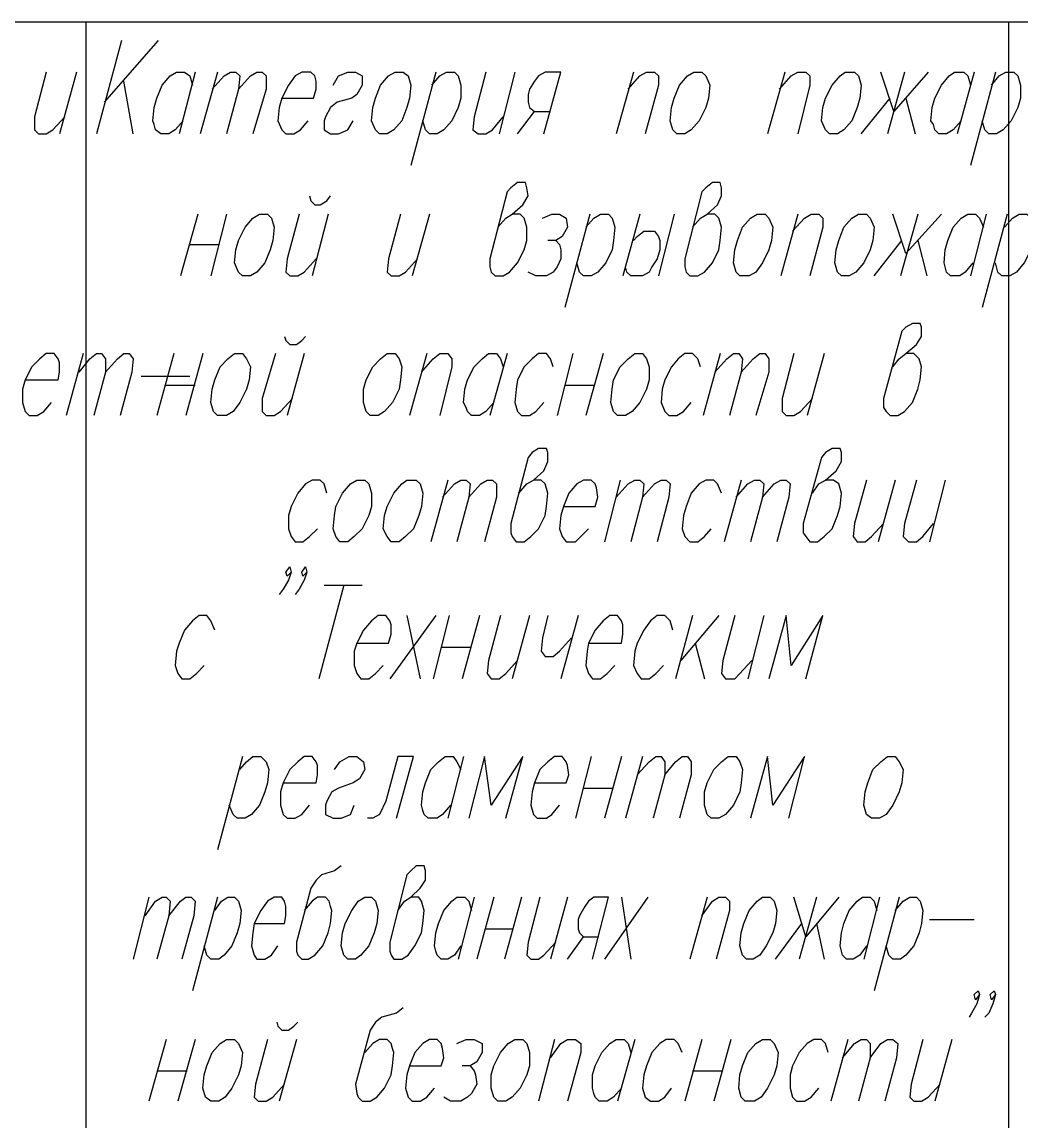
# Model space of a CAD drawing. Header units: millimetres. Extents: x 2185 to 4647, y 1259 to 2456.
# Drawn here: x 4286.17 to 4325.21, y 1398.03 to 1440.98 of the extents above; entities that cross this region are included whole.
import ezdxf

# ---------------------------------------------------------------- set-up
doc = ezdxf.new("R2010")
doc.units = ezdxf.units.MM
doc.layers.add('PDF _НОВЫЙ', color=7, linetype='Continuous')
doc.layers.add('PDF _Спецификации', color=7, linetype='Continuous')

msp = doc.modelspace()

# ---------------------------------------------------------------- linework, layer by layer
at = {"layer": 'PDF _НОВЫЙ', "lineweight": 25}
for points in [[(4290.052, 1440.259), (4289.075, 1436.607)], [(4291.492, 1440.259), (4289.383, 1437.841)], [(4287.12, 1439.024), (4286.657, 1437.275), (4286.657, 1436.761), (4286.811, 1436.607), (4287.12, 1436.607), (4287.377, 1436.761), (4287.84, 1437.275)], [(4288.303, 1439.024), (4287.634, 1436.607)], [(4292.47, 1437.121), (4292.161, 1436.761), (4291.904, 1436.607), (4291.595, 1436.607), (4291.389, 1436.761), (4291.338, 1436.967), (4291.286, 1437.121), (4291.338, 1437.635), (4291.441, 1437.996), (4291.647, 1438.51), (4291.955, 1438.87), (4292.212, 1439.024), (4292.521, 1439.024), (4292.727, 1438.87), (4292.83, 1438.51)], [(4292.932, 1439.024), (4292.315, 1436.607)], [(4293.807, 1439.024), (4293.138, 1436.607)], [(4293.601, 1438.356), (4294.064, 1438.87), (4294.321, 1439.024), (4294.527, 1439.024), (4294.681, 1438.87), (4294.63, 1438.356), (4294.167, 1436.607)], [(4294.63, 1438.356), (4295.093, 1438.87), (4295.35, 1439.024), (4295.556, 1439.024), (4295.71, 1438.87), (4295.71, 1438.356), (4295.196, 1436.607)], [(4296.327, 1437.996), (4297.562, 1437.996), (4297.665, 1438.356), (4297.665, 1438.664), (4297.613, 1438.87), (4297.459, 1439.024), (4297.099, 1439.024), (4296.842, 1438.87), (4296.584, 1438.51), (4296.327, 1437.996), (4296.224, 1437.635), (4296.173, 1437.121), (4296.327, 1436.761), (4296.482, 1436.607), (4296.79, 1436.607), (4297.047, 1436.761), (4297.356, 1437.121)], [(4298.333, 1438.51), (4298.539, 1438.87), (4298.899, 1439.024), (4299.208, 1439.024), (4299.465, 1438.87), (4299.465, 1438.51), (4299.259, 1438.15), (4299.053, 1437.996), (4298.488, 1437.841), (4298.23, 1437.635), (4298.025, 1437.275), (4297.973, 1437.121), (4297.973, 1436.761), (4298.23, 1436.607), (4298.539, 1436.607), (4298.899, 1436.761), (4299.105, 1437.121)], [(4302.345, 1439.024), (4301.368, 1435.372)], [(4302.191, 1438.51), (4302.5, 1438.87), (4302.757, 1439.024), (4303.065, 1439.024), (4303.22, 1438.87), (4303.323, 1438.51), (4303.323, 1437.996), (4303.22, 1437.635), (4302.963, 1437.121), (4302.654, 1436.761), (4302.397, 1436.607), (4302.088, 1436.607), (4301.934, 1436.761), (4301.831, 1437.121)], [(4304.3, 1439.024), (4303.837, 1437.275), (4303.786, 1436.761), (4303.991, 1436.607), (4304.3, 1436.607), (4304.557, 1436.761), (4304.969, 1437.275)], [(4305.432, 1439.024), (4304.814, 1436.607)], [(4306.563, 1436.607), (4307.232, 1439.024), (4306.615, 1439.024), (4306.357, 1438.87), (4306.203, 1438.664), (4305.997, 1438.356), (4305.946, 1438.15), (4305.946, 1437.841), (4305.997, 1437.635), (4306.203, 1437.481), (4306.82, 1437.481)], [(4310.061, 1439.024), (4309.392, 1436.607)], [(4309.855, 1438.356), (4310.318, 1438.87), (4310.575, 1439.024), (4310.884, 1439.024), (4311.038, 1438.87), (4311.038, 1438.51), (4310.524, 1436.607)], [(4315.976, 1439.024), (4315.307, 1436.607)], [(4315.77, 1438.356), (4316.233, 1438.87), (4316.49, 1439.024), (4316.799, 1439.024), (4316.953, 1438.87), (4316.953, 1438.51), (4316.49, 1436.607)], [(4321.583, 1439.024), (4320.245, 1437.481), (4319.731, 1439.024)], [(4320.657, 1439.024), (4319.988, 1436.607)], [(4322.869, 1437.121), (4322.56, 1436.761), (4322.303, 1436.607), (4321.994, 1436.607), (4321.84, 1436.761), (4321.788, 1436.967), (4321.686, 1437.121), (4321.737, 1437.635), (4321.84, 1437.996), (4322.097, 1438.51), (4322.406, 1438.87), (4322.611, 1439.024), (4322.972, 1439.024), (4323.126, 1438.87), (4323.229, 1438.51)], [(4323.383, 1439.024), (4322.714, 1436.607)], [(4324.206, 1439.024), (4323.229, 1435.372)], [(4324.052, 1438.51), (4324.36, 1438.87), (4324.617, 1439.024), (4324.926, 1439.024), (4325.08, 1438.87), (4325.183, 1438.51), (4325.183, 1437.996), (4325.08, 1437.635), (4324.823, 1437.121), (4324.515, 1436.761), (4324.257, 1436.607), (4323.949, 1436.607), (4323.795, 1436.761), (4323.692, 1437.121)], [(4290.515, 1436.607), (4290.155, 1438.664)], [(4318.959, 1436.607), (4320.091, 1437.996)], [(4320.708, 1437.996), (4321.068, 1436.607)], [(4305.534, 1436.607), (4306.203, 1437.481)], [(4304.763, 1432.955), (4305.072, 1433.315), (4305.329, 1433.469), (4305.74, 1433.829), (4305.946, 1434.189), (4305.895, 1434.498), (4305.843, 1434.704), (4305.534, 1434.704), (4305.277, 1434.498), (4305.123, 1434.343), (4304.454, 1431.72), (4304.454, 1431.412), (4304.506, 1431.206), (4304.66, 1431.052), (4304.969, 1431.052), (4305.226, 1431.206), (4305.534, 1431.566), (4305.792, 1432.08), (4305.895, 1432.44), (4305.895, 1432.955), (4305.792, 1433.315), (4305.637, 1433.469), (4305.329, 1433.469)], [(4312.376, 1432.955), (4312.684, 1433.315), (4312.941, 1433.469), (4313.353, 1433.829), (4313.507, 1434.189), (4313.507, 1434.498), (4313.456, 1434.704), (4313.147, 1434.704), (4312.89, 1434.498), (4312.736, 1434.343), (4312.067, 1431.72), (4312.067, 1431.412), (4312.118, 1431.206), (4312.273, 1431.052), (4312.581, 1431.052), (4312.838, 1431.206), (4313.147, 1431.566), (4313.404, 1432.08), (4313.456, 1432.44), (4313.507, 1432.955), (4313.404, 1433.315), (4313.25, 1433.469), (4312.941, 1433.469)], [(4297.407, 1434.189), (4297.459, 1433.983), (4297.613, 1433.829), (4297.819, 1433.829), (4298.076, 1433.983), (4298.23, 1434.189)], [(4293.035, 1433.469), (4292.367, 1431.052)], [(4294.167, 1433.469), (4293.55, 1431.052)], [(4296.996, 1433.469), (4296.533, 1431.72), (4296.482, 1431.206), (4296.636, 1431.052), (4296.945, 1431.052), (4297.202, 1431.206), (4297.665, 1431.72)], [(4298.128, 1433.469), (4297.51, 1431.052)], [(4300.957, 1433.469), (4300.494, 1431.72), (4300.442, 1431.206), (4300.597, 1431.052), (4300.905, 1431.052), (4301.162, 1431.206), (4301.625, 1431.72)], [(4302.088, 1433.469), (4301.42, 1431.052)], [(4306.512, 1433.315), (4306.872, 1433.469), (4307.18, 1433.469), (4307.438, 1433.315), (4307.489, 1432.955), (4307.283, 1432.595), (4307.026, 1432.44), (4306.717, 1432.44)], [(4308.363, 1433.469), (4307.386, 1429.817)], [(4308.209, 1432.955), (4308.518, 1433.315), (4308.775, 1433.469), (4309.084, 1433.469), (4309.238, 1433.315), (4309.341, 1432.955), (4309.289, 1432.44), (4309.238, 1432.08), (4308.981, 1431.566), (4308.672, 1431.206), (4308.415, 1431.052), (4308.106, 1431.052), (4307.952, 1431.206), (4307.849, 1431.566)], [(4310.318, 1433.469), (4309.649, 1431.052)], [(4311.655, 1433.469), (4311.038, 1431.052)], [(4316.49, 1433.469), (4315.822, 1431.052)], [(4316.285, 1432.8), (4316.748, 1433.315), (4317.005, 1433.469), (4317.313, 1433.469), (4317.468, 1433.315), (4317.468, 1432.955), (4316.953, 1431.052)], [(4322.097, 1433.469), (4320.708, 1431.926), (4320.194, 1433.469)], [(4321.171, 1433.469), (4320.503, 1431.052)], [(4323.332, 1431.566), (4323.023, 1431.206), (4322.817, 1431.052), (4322.457, 1431.052), (4322.303, 1431.206), (4322.251, 1431.412), (4322.2, 1431.566), (4322.251, 1432.08), (4322.354, 1432.44), (4322.56, 1432.955), (4322.869, 1433.315), (4323.126, 1433.469), (4323.434, 1433.469), (4323.589, 1433.315), (4323.743, 1432.955)], [(4323.846, 1433.469), (4323.229, 1431.052)], [(4324.669, 1433.469), (4323.692, 1429.817)], [(4324.566, 1432.955), (4324.875, 1433.315), (4325.132, 1433.469), (4325.44, 1433.469), (4325.595, 1433.315), (4325.698, 1432.955), (4325.646, 1432.44), (4325.595, 1432.08), (4325.338, 1431.566), (4325.029, 1431.206), (4324.772, 1431.052), (4324.463, 1431.052), (4324.309, 1431.206), (4324.206, 1431.566)], [(4307.026, 1432.44), (4307.18, 1432.286), (4307.232, 1432.08), (4307.232, 1431.72), (4307.078, 1431.412), (4306.923, 1431.206), (4306.666, 1431.052), (4306.255, 1431.052), (4305.946, 1431.206)], [(4310.061, 1432.44), (4310.215, 1432.595), (4310.472, 1432.8), (4310.781, 1432.8), (4310.884, 1432.8), (4311.038, 1432.595), (4311.09, 1432.44), (4311.09, 1432.08), (4310.987, 1431.72), (4310.781, 1431.412), (4310.678, 1431.206), (4310.421, 1431.052), (4309.958, 1431.052), (4309.804, 1431.206), (4309.752, 1431.412)], [(4319.474, 1431.052), (4320.554, 1432.44)], [(4321.171, 1432.44), (4321.531, 1431.052)], [(4292.727, 1432.286), (4293.858, 1432.286)], [(4320.194, 1427.502), (4320.451, 1427.811), (4320.708, 1428.017), (4321.12, 1428.377), (4321.326, 1428.685), (4321.326, 1429.046), (4321.274, 1429.2), (4320.965, 1429.2), (4320.708, 1429.046), (4320.554, 1428.891), (4319.834, 1426.268), (4319.834, 1425.908), (4319.937, 1425.754), (4320.091, 1425.599), (4320.4, 1425.599), (4320.657, 1425.754), (4320.965, 1426.114), (4321.171, 1426.628), (4321.274, 1426.988), (4321.326, 1427.502), (4321.223, 1427.811), (4321.017, 1428.017), (4320.708, 1428.017)], [(4296.43, 1428.685), (4296.482, 1428.531), (4296.636, 1428.377), (4296.893, 1428.377), (4297.099, 1428.531), (4297.253, 1428.685)], [(4286.297, 1426.988), (4287.583, 1426.988), (4287.634, 1427.297), (4287.634, 1427.657), (4287.583, 1427.811), (4287.429, 1428.017), (4287.12, 1428.017), (4286.863, 1427.811), (4286.554, 1427.502), (4286.297, 1426.988), (4286.194, 1426.628), (4286.194, 1426.114), (4286.297, 1425.754), (4286.451, 1425.599), (4286.76, 1425.599), (4287.017, 1425.754), (4287.326, 1426.114)], [(4288.56, 1428.017), (4287.892, 1425.599)], [(4288.406, 1427.297), (4288.817, 1427.811), (4289.075, 1428.017), (4289.28, 1428.017), (4289.435, 1427.811), (4289.435, 1427.297), (4288.972, 1425.599)], [(4289.435, 1427.297), (4289.898, 1427.811), (4290.155, 1428.017), (4290.361, 1428.017), (4290.515, 1427.811), (4290.463, 1427.297), (4290.001, 1425.599)], [(4292.109, 1428.017), (4291.441, 1425.599)], [(4293.241, 1428.017), (4292.572, 1425.599)], [(4296.07, 1428.017), (4295.556, 1426.268), (4295.556, 1425.754), (4295.71, 1425.599), (4296.019, 1425.599), (4296.276, 1425.754), (4296.739, 1426.268)], [(4297.202, 1428.017), (4296.533, 1425.599)], [(4301.985, 1428.017), (4301.317, 1425.599)], [(4301.78, 1427.297), (4302.242, 1427.811), (4302.5, 1428.017), (4302.808, 1428.017), (4302.963, 1427.811), (4302.963, 1427.502), (4302.5, 1425.599)], [(4304.609, 1426.114), (4304.3, 1425.754), (4304.043, 1425.599), (4303.734, 1425.599), (4303.58, 1425.754), (4303.528, 1425.908), (4303.426, 1426.114), (4303.477, 1426.628), (4303.58, 1426.988), (4303.837, 1427.502), (4304.146, 1427.811), (4304.403, 1428.017), (4304.711, 1428.017), (4304.866, 1427.811), (4304.969, 1427.502)], [(4305.123, 1428.017), (4304.454, 1425.599)], [(4306.923, 1427.502), (4306.82, 1427.811), (4306.666, 1428.017), (4306.357, 1428.017), (4306.1, 1427.811), (4305.792, 1427.502), (4305.534, 1426.988), (4305.483, 1426.628), (4305.432, 1426.114), (4305.534, 1425.754), (4305.689, 1425.599), (4305.997, 1425.599), (4306.255, 1425.754), (4306.563, 1426.114)], [(4307.695, 1428.017), (4307.078, 1425.599)], [(4308.878, 1428.017), (4308.209, 1425.599)], [(4312.684, 1427.502), (4312.581, 1427.811), (4312.376, 1428.017), (4312.067, 1428.017), (4311.81, 1427.811), (4311.553, 1427.502), (4311.295, 1426.988), (4311.192, 1426.628), (4311.141, 1426.114), (4311.295, 1425.754), (4311.45, 1425.599), (4311.758, 1425.599), (4312.015, 1425.754), (4312.324, 1426.114)], [(4313.456, 1428.017), (4312.787, 1425.599)], [(4313.25, 1427.297), (4313.713, 1427.811), (4313.97, 1428.017), (4314.176, 1428.017), (4314.33, 1427.811), (4314.279, 1427.297), (4313.816, 1425.599)], [(4314.279, 1427.297), (4314.742, 1427.811), (4314.999, 1428.017), (4315.205, 1428.017), (4315.359, 1427.811), (4315.359, 1427.297), (4314.845, 1425.599)], [(4316.336, 1428.017), (4315.873, 1426.268), (4315.873, 1425.754), (4316.028, 1425.599), (4316.336, 1425.599), (4316.593, 1425.754), (4317.056, 1426.268)], [(4317.519, 1428.017), (4316.851, 1425.599)], [(4290.824, 1427.142), (4292.727, 1427.142)], [(4291.749, 1426.782), (4292.932, 1426.782)], [(4307.386, 1426.782), (4308.518, 1426.782)], [(4305.586, 1422.564), (4305.895, 1422.925), (4306.152, 1423.079), (4306.563, 1423.439), (4306.717, 1423.799), (4306.717, 1424.159), (4306.666, 1424.313), (4306.357, 1424.313), (4306.1, 1424.159), (4305.946, 1423.953), (4305.277, 1421.381), (4305.277, 1421.021), (4305.329, 1420.867), (4305.483, 1420.661), (4305.792, 1420.661), (4306.049, 1420.867), (4306.357, 1421.176), (4306.615, 1421.69), (4306.666, 1422.05), (4306.717, 1422.564), (4306.615, 1422.925), (4306.46, 1423.079), (4306.152, 1423.079)], [(4317.056, 1422.564), (4317.313, 1422.925), (4317.571, 1423.079), (4317.982, 1423.439), (4318.188, 1423.799), (4318.188, 1424.159), (4318.136, 1424.313), (4317.828, 1424.313), (4317.571, 1424.159), (4317.416, 1423.953), (4316.696, 1421.381), (4316.696, 1421.021), (4316.799, 1420.867), (4316.953, 1420.661), (4317.262, 1420.661), (4317.519, 1420.867), (4317.828, 1421.176), (4318.034, 1421.69), (4318.136, 1422.05), (4318.188, 1422.564), (4318.085, 1422.925), (4317.879, 1423.079), (4317.571, 1423.079)], [(4298.076, 1422.564), (4297.973, 1422.925), (4297.819, 1423.079), (4297.51, 1423.079), (4297.253, 1422.925), (4296.945, 1422.564), (4296.687, 1422.05), (4296.584, 1421.69), (4296.584, 1421.176), (4296.687, 1420.867), (4296.842, 1420.661), (4297.15, 1420.661), (4297.407, 1420.867), (4297.716, 1421.176)], [(4302.808, 1423.079), (4302.14, 1420.661)], [(4302.603, 1422.41), (4303.065, 1422.925), (4303.323, 1423.079), (4303.528, 1423.079), (4303.683, 1422.925), (4303.631, 1422.41), (4303.168, 1420.661)], [(4303.631, 1422.41), (4304.094, 1422.925), (4304.351, 1423.079), (4304.557, 1423.079), (4304.711, 1422.925), (4304.711, 1422.41), (4304.249, 1420.661)], [(4307.335, 1422.05), (4308.569, 1422.05), (4308.672, 1422.41), (4308.621, 1422.77), (4308.569, 1422.925), (4308.415, 1423.079), (4308.106, 1423.079), (4307.849, 1422.925), (4307.54, 1422.564), (4307.335, 1422.05), (4307.232, 1421.69), (4307.18, 1421.176), (4307.283, 1420.867), (4307.438, 1420.661), (4307.798, 1420.661), (4308.003, 1420.867), (4308.312, 1421.176)], [(4309.547, 1423.079), (4308.929, 1420.661)], [(4309.392, 1422.41), (4309.855, 1422.925), (4310.112, 1423.079), (4310.318, 1423.079), (4310.472, 1422.925), (4310.421, 1422.41), (4309.958, 1420.661)], [(4310.421, 1422.41), (4310.884, 1422.925), (4311.141, 1423.079), (4311.347, 1423.079), (4311.501, 1422.925), (4311.45, 1422.41), (4310.987, 1420.661)], [(4313.507, 1422.564), (4313.353, 1422.925), (4313.199, 1423.079), (4312.89, 1423.079), (4312.633, 1422.925), (4312.324, 1422.564), (4312.118, 1422.05), (4312.015, 1421.69), (4311.964, 1421.176), (4312.067, 1420.867), (4312.273, 1420.661), (4312.581, 1420.661), (4312.838, 1420.867), (4313.096, 1421.176)], [(4314.279, 1423.079), (4313.61, 1420.661)], [(4314.073, 1422.41), (4314.536, 1422.925), (4314.793, 1423.079), (4314.999, 1423.079), (4315.153, 1422.925), (4315.102, 1422.41), (4314.639, 1420.661)], [(4315.102, 1422.41), (4315.565, 1422.925), (4315.822, 1423.079), (4316.028, 1423.079), (4316.182, 1422.925), (4316.13, 1422.41), (4315.667, 1420.661)], [(4319.165, 1423.079), (4318.702, 1421.381), (4318.651, 1420.867), (4318.805, 1420.661), (4319.114, 1420.661), (4319.371, 1420.867), (4319.834, 1421.381)], [(4320.297, 1423.079), (4319.628, 1420.661)], [(4321.12, 1423.079), (4320.657, 1421.381), (4320.605, 1420.867), (4320.811, 1420.661), (4321.12, 1420.661), (4321.377, 1420.867), (4321.788, 1421.381)], [(4322.251, 1423.079), (4321.634, 1420.661)], [(4296.687, 1419.478), (4296.533, 1419.324), (4296.482, 1419.478), (4296.636, 1419.684), (4296.687, 1419.478), (4296.584, 1419.17), (4296.379, 1418.81), (4296.224, 1418.604)], [(4297.305, 1419.478), (4297.15, 1419.324), (4297.099, 1419.478), (4297.253, 1419.684), (4297.305, 1419.478), (4297.202, 1419.17), (4296.996, 1418.81), (4296.842, 1418.604)], [(4298.745, 1418.964), (4297.767, 1415.312)], [(4297.973, 1418.964), (4299.465, 1418.964)], [(4293.704, 1417.215), (4293.55, 1417.575), (4293.395, 1417.781), (4293.087, 1417.781), (4292.83, 1417.575), (4292.521, 1417.215), (4292.315, 1416.701), (4292.212, 1416.392), (4292.161, 1415.826), (4292.264, 1415.518), (4292.418, 1415.312), (4292.727, 1415.312), (4292.984, 1415.518), (4293.292, 1415.826)], [(4299.259, 1416.701), (4300.494, 1416.701), (4300.597, 1417.061), (4300.597, 1417.421), (4300.545, 1417.575), (4300.391, 1417.781), (4300.082, 1417.781), (4299.825, 1417.575), (4299.516, 1417.215), (4299.259, 1416.701), (4299.156, 1416.392), (4299.156, 1415.826), (4299.259, 1415.518), (4299.413, 1415.312), (4299.722, 1415.312), (4299.979, 1415.518), (4300.288, 1415.826)], [(4302.345, 1417.781), (4300.545, 1415.312)], [(4301.214, 1417.781), (4301.728, 1415.312)], [(4302.86, 1417.781), (4302.242, 1415.312)], [(4304.043, 1417.781), (4303.374, 1415.312)], [(4304.866, 1417.781), (4304.403, 1416.032), (4304.351, 1415.518), (4304.506, 1415.312), (4304.814, 1415.312), (4305.072, 1415.518), (4305.534, 1416.032)], [(4305.997, 1417.781), (4305.329, 1415.312)], [(4306.717, 1417.781), (4306.512, 1416.906), (4306.46, 1416.392), (4306.615, 1416.186), (4306.923, 1416.186), (4307.18, 1416.392), (4307.643, 1416.906)], [(4307.901, 1417.781), (4307.232, 1415.312)], [(4308.312, 1416.701), (4309.598, 1416.701), (4309.649, 1417.061), (4309.649, 1417.421), (4309.598, 1417.575), (4309.444, 1417.781), (4309.135, 1417.781), (4308.878, 1417.575), (4308.569, 1417.215), (4308.312, 1416.701), (4308.261, 1416.392), (4308.209, 1415.826), (4308.312, 1415.518), (4308.466, 1415.312), (4308.775, 1415.312), (4309.032, 1415.518), (4309.341, 1415.826)], [(4311.604, 1417.215), (4311.501, 1417.575), (4311.295, 1417.781), (4310.987, 1417.781), (4310.73, 1417.575), (4310.472, 1417.215), (4310.215, 1416.701), (4310.112, 1416.392), (4310.061, 1415.826), (4310.215, 1415.518), (4310.37, 1415.312), (4310.678, 1415.312), (4310.935, 1415.518), (4311.244, 1415.826)], [(4312.376, 1417.781), (4311.707, 1415.312)], [(4313.404, 1417.781), (4311.913, 1416.032)], [(4314.022, 1417.781), (4313.559, 1416.032), (4313.507, 1415.518), (4313.661, 1415.312), (4314.022, 1415.312), (4314.227, 1415.518), (4314.69, 1416.032)], [(4315.153, 1417.781), (4314.536, 1415.312)], [(4316.799, 1415.312), (4317.468, 1417.781), (4316.233, 1415.826), (4316.028, 1417.781), (4315.359, 1415.312)], [(4302.551, 1416.546), (4303.683, 1416.546)], [(4312.478, 1416.701), (4312.838, 1415.312)], [(4294.784, 1412.277), (4293.807, 1408.625)], [(4294.681, 1411.763), (4294.938, 1412.071), (4295.196, 1412.277), (4295.504, 1412.277), (4295.71, 1412.071), (4295.813, 1411.763), (4295.761, 1411.248), (4295.659, 1410.888), (4295.453, 1410.374), (4295.144, 1410.014), (4294.887, 1409.86), (4294.578, 1409.86), (4294.424, 1410.014), (4294.27, 1410.374)], [(4296.379, 1411.248), (4297.665, 1411.248), (4297.716, 1411.557), (4297.716, 1411.917), (4297.665, 1412.071), (4297.51, 1412.277), (4297.202, 1412.277), (4296.945, 1412.071), (4296.636, 1411.763), (4296.379, 1411.248), (4296.276, 1410.888), (4296.276, 1410.374), (4296.379, 1410.014), (4296.533, 1409.86), (4296.842, 1409.86), (4297.099, 1410.014), (4297.407, 1410.374)], [(4298.385, 1411.763), (4298.59, 1412.071), (4298.951, 1412.277), (4299.259, 1412.277), (4299.516, 1412.071), (4299.568, 1411.763), (4299.362, 1411.403), (4299.105, 1411.248), (4298.539, 1411.043), (4298.282, 1410.888), (4298.076, 1410.528), (4298.025, 1410.374), (4298.025, 1410.014), (4298.333, 1409.86), (4298.642, 1409.86), (4299.002, 1410.014), (4299.156, 1410.374)], [(4300.802, 1409.86), (4301.471, 1412.277), (4300.854, 1412.277), (4300.391, 1410.528), (4300.134, 1410.014), (4299.876, 1409.86), (4299.671, 1409.86)], [(4302.911, 1410.374), (4302.603, 1410.014), (4302.397, 1409.86), (4302.037, 1409.86), (4301.882, 1410.014), (4301.831, 1410.168), (4301.78, 1410.374), (4301.831, 1410.888), (4301.934, 1411.248), (4302.14, 1411.763), (4302.448, 1412.071), (4302.705, 1412.277), (4303.014, 1412.277), (4303.168, 1412.071), (4303.323, 1411.763)], [(4303.426, 1412.277), (4302.808, 1409.86)], [(4305.072, 1409.86), (4305.74, 1412.277), (4304.506, 1410.374), (4304.249, 1412.277), (4303.631, 1409.86)], [(4306.203, 1411.248), (4307.438, 1411.248), (4307.54, 1411.557), (4307.489, 1411.917), (4307.438, 1412.071), (4307.283, 1412.277), (4306.975, 1412.277), (4306.717, 1412.071), (4306.409, 1411.763), (4306.203, 1411.248), (4306.1, 1410.888), (4306.049, 1410.374), (4306.152, 1410.014), (4306.306, 1409.86), (4306.666, 1409.86), (4306.872, 1410.014), (4307.18, 1410.374)], [(4308.415, 1412.277), (4307.798, 1409.86)], [(4309.598, 1412.277), (4308.929, 1409.86)], [(4310.421, 1412.277), (4309.752, 1409.86)], [(4310.215, 1411.557), (4310.678, 1412.071), (4310.935, 1412.277), (4311.141, 1412.277), (4311.295, 1412.071), (4311.295, 1411.557), (4310.832, 1409.86)], [(4311.295, 1411.557), (4311.707, 1412.071), (4311.964, 1412.277), (4312.17, 1412.277), (4312.324, 1412.071), (4312.324, 1411.557), (4311.861, 1409.86)], [(4316.13, 1409.86), (4316.748, 1412.277), (4315.513, 1410.374), (4315.307, 1412.277), (4314.639, 1409.86)], [(4308.106, 1411.043), (4309.238, 1411.043)], [(4298.642, 1408.008), (4298.385, 1407.802), (4297.87, 1407.648), (4297.665, 1407.442), (4297.459, 1407.133), (4296.893, 1405.025), (4296.893, 1404.664), (4296.945, 1404.51), (4297.099, 1404.356), (4297.356, 1404.356), (4297.613, 1404.51), (4297.922, 1404.87), (4298.128, 1405.385), (4298.23, 1405.745), (4298.282, 1406.259), (4298.23, 1406.413), (4298.179, 1406.619), (4298.025, 1406.773), (4297.716, 1406.773), (4297.51, 1406.619), (4297.202, 1406.259)], [(4300.854, 1406.259), (4301.111, 1406.619), (4301.368, 1406.773), (4301.728, 1407.133), (4301.934, 1407.442), (4301.934, 1407.802), (4301.882, 1408.008), (4301.574, 1408.008), (4301.368, 1407.802), (4301.214, 1407.648), (4300.545, 1405.025), (4300.545, 1404.664), (4300.597, 1404.51), (4300.699, 1404.356), (4301.008, 1404.356), (4301.265, 1404.51), (4301.522, 1404.87), (4301.78, 1405.385), (4301.831, 1405.745), (4301.882, 1406.259), (4301.78, 1406.619), (4301.677, 1406.773), (4301.368, 1406.773)], [(4291.132, 1406.773), (4290.515, 1404.356)], [(4290.978, 1406.053), (4291.389, 1406.619), (4291.647, 1406.773), (4291.801, 1406.773), (4291.955, 1406.619), (4291.904, 1406.053), (4291.441, 1404.356)], [(4291.904, 1406.053), (4292.367, 1406.619), (4292.572, 1406.773), (4292.778, 1406.773), (4292.932, 1406.619), (4292.881, 1406.053), (4292.418, 1404.356)], [(4293.807, 1406.773), (4292.83, 1403.121)], [(4293.704, 1406.259), (4293.961, 1406.619), (4294.218, 1406.773), (4294.476, 1406.773), (4294.63, 1406.619), (4294.733, 1406.259), (4294.681, 1405.745), (4294.578, 1405.385), (4294.373, 1404.87), (4294.064, 1404.51), (4293.858, 1404.356), (4293.55, 1404.356), (4293.395, 1404.51), (4293.292, 1404.87)], [(4295.247, 1405.745), (4296.43, 1405.745), (4296.482, 1406.053), (4296.482, 1406.413), (4296.43, 1406.619), (4296.327, 1406.773), (4296.019, 1406.773), (4295.761, 1406.619), (4295.504, 1406.259), (4295.247, 1405.745), (4295.196, 1405.385), (4295.144, 1404.87), (4295.247, 1404.51), (4295.35, 1404.356), (4295.659, 1404.356), (4295.916, 1404.51), (4296.173, 1404.87)], [(4303.323, 1404.87), (4303.065, 1404.51), (4302.808, 1404.356), (4302.551, 1404.356), (4302.397, 1404.51), (4302.345, 1404.664), (4302.294, 1404.87), (4302.345, 1405.385), (4302.448, 1405.745), (4302.654, 1406.259), (4302.963, 1406.619), (4303.168, 1406.773), (4303.477, 1406.773), (4303.631, 1406.619), (4303.734, 1406.259)], [(4303.837, 1406.773), (4303.22, 1404.356)], [(4304.609, 1406.773), (4303.94, 1404.356)], [(4305.689, 1406.773), (4305.02, 1404.356)], [(4306.409, 1406.773), (4305.946, 1405.025), (4305.895, 1404.51), (4306.049, 1404.356), (4306.357, 1404.356), (4306.563, 1404.51), (4307.026, 1405.025)], [(4307.489, 1406.773), (4306.82, 1404.356)], [(4308.466, 1404.356), (4309.084, 1406.773), (4308.518, 1406.773), (4308.312, 1406.619), (4308.158, 1406.413), (4307.952, 1406.053), (4307.901, 1405.899), (4307.901, 1405.539), (4307.952, 1405.385), (4308.106, 1405.23), (4308.672, 1405.23)], [(4310.627, 1406.773), (4308.929, 1404.356)], [(4309.598, 1406.773), (4309.958, 1404.356)], [(4312.941, 1406.773), (4312.273, 1404.356)], [(4312.736, 1406.053), (4313.147, 1406.619), (4313.404, 1406.773), (4313.661, 1406.773), (4313.816, 1406.619), (4313.816, 1406.259), (4313.301, 1404.356)], [(4318.085, 1406.773), (4316.799, 1405.23), (4316.336, 1406.773)], [(4317.211, 1406.773), (4316.542, 1404.356)], [(4319.165, 1404.87), (4318.908, 1404.51), (4318.651, 1404.356), (4318.394, 1404.356), (4318.239, 1404.51), (4318.188, 1404.664), (4318.136, 1404.87), (4318.188, 1405.385), (4318.291, 1405.745), (4318.497, 1406.259), (4318.805, 1406.619), (4319.011, 1406.773), (4319.32, 1406.773), (4319.474, 1406.619), (4319.577, 1406.259)], [(4319.68, 1406.773), (4319.062, 1404.356)], [(4320.451, 1406.773), (4319.474, 1403.121)], [(4320.297, 1406.259), (4320.605, 1406.619), (4320.863, 1406.773), (4321.12, 1406.773), (4321.274, 1406.619), (4321.377, 1406.259), (4321.326, 1405.745), (4321.223, 1405.385), (4321.017, 1404.87), (4320.708, 1404.51), (4320.503, 1404.356), (4320.194, 1404.356), (4320.04, 1404.51), (4319.937, 1404.87)], [(4315.616, 1404.356), (4316.645, 1405.745)], [(4317.211, 1405.745), (4317.519, 1404.356)], [(4321.634, 1405.899), (4323.383, 1405.899)], [(4304.3, 1405.539), (4305.329, 1405.539)], [(4307.489, 1404.356), (4308.106, 1405.23)], [(4323.589, 1402.967), (4323.434, 1402.761), (4323.383, 1402.967), (4323.537, 1403.121), (4323.589, 1402.967), (4323.486, 1402.607), (4323.28, 1402.247), (4323.177, 1402.093)], [(4324.206, 1402.967), (4324.052, 1402.761), (4324, 1402.967), (4324.155, 1403.121), (4324.206, 1402.967), (4324.103, 1402.607), (4323.949, 1402.247), (4323.795, 1402.093)], [(4301.059, 1402.453), (4300.802, 1402.247), (4300.236, 1402.093), (4299.979, 1401.887), (4299.774, 1401.578), (4299.208, 1399.469), (4299.259, 1399.109), (4299.311, 1398.955), (4299.465, 1398.801), (4299.774, 1398.801), (4300.031, 1398.955), (4300.339, 1399.315), (4300.597, 1399.829), (4300.648, 1400.189), (4300.699, 1400.704), (4300.648, 1400.858), (4300.597, 1401.064), (4300.442, 1401.218), (4300.134, 1401.218), (4299.876, 1401.064), (4299.568, 1400.704)], [(4296.122, 1401.887), (4296.173, 1401.733), (4296.327, 1401.578), (4296.584, 1401.578), (4296.79, 1401.733), (4296.945, 1401.887)], [(4291.801, 1401.218), (4291.132, 1398.801)], [(4292.932, 1401.218), (4292.264, 1398.801)], [(4295.761, 1401.218), (4295.299, 1399.469), (4295.247, 1398.955), (4295.401, 1398.801), (4295.71, 1398.801), (4295.967, 1398.955), (4296.43, 1399.469)], [(4296.893, 1401.218), (4296.224, 1398.801)], [(4301.317, 1400.189), (4302.551, 1400.189), (4302.654, 1400.498), (4302.603, 1400.858), (4302.551, 1401.064), (4302.397, 1401.218), (4302.088, 1401.218), (4301.831, 1401.064), (4301.522, 1400.704), (4301.317, 1400.189), (4301.214, 1399.829), (4301.162, 1399.315), (4301.265, 1398.955), (4301.42, 1398.801), (4301.728, 1398.801), (4301.985, 1398.955), (4302.294, 1399.315)], [(4303.168, 1401.064), (4303.528, 1401.218), (4303.837, 1401.218), (4304.146, 1401.064), (4304.146, 1400.704), (4303.94, 1400.344), (4303.683, 1400.189), (4303.374, 1400.189)], [(4306.975, 1401.218), (4306.357, 1398.801)], [(4306.82, 1400.498), (4307.232, 1401.064), (4307.489, 1401.218), (4307.798, 1401.218), (4308.003, 1401.064), (4308.003, 1400.704), (4307.489, 1398.801)], [(4309.598, 1399.315), (4309.289, 1398.955), (4309.032, 1398.801), (4308.724, 1398.801), (4308.569, 1398.955), (4308.518, 1399.109), (4308.466, 1399.315), (4308.466, 1399.829), (4308.569, 1400.189), (4308.826, 1400.704), (4309.135, 1401.064), (4309.392, 1401.218), (4309.701, 1401.218), (4309.855, 1401.064), (4309.958, 1400.704)], [(4310.112, 1401.218), (4309.444, 1398.801)], [(4311.964, 1400.704), (4311.81, 1401.064), (4311.655, 1401.218), (4311.347, 1401.218), (4311.09, 1401.064), (4310.781, 1400.704), (4310.575, 1400.189), (4310.472, 1399.829), (4310.421, 1399.315), (4310.524, 1398.955), (4310.73, 1398.801), (4311.038, 1398.801), (4311.295, 1398.955), (4311.553, 1399.315)], [(4312.736, 1401.218), (4312.067, 1398.801)], [(4313.867, 1401.218), (4313.199, 1398.801)], [(4317.674, 1400.704), (4317.571, 1401.064), (4317.416, 1401.218), (4317.108, 1401.218), (4316.851, 1401.064), (4316.542, 1400.704), (4316.285, 1400.189), (4316.182, 1399.829), (4316.182, 1399.315), (4316.285, 1398.955), (4316.439, 1398.801), (4316.748, 1398.801), (4317.005, 1398.955), (4317.313, 1399.315)], [(4318.445, 1401.218), (4317.776, 1398.801)], [(4318.239, 1400.498), (4318.702, 1401.064), (4318.959, 1401.218), (4319.165, 1401.218), (4319.32, 1401.064), (4319.32, 1400.498), (4318.857, 1398.801)], [(4319.32, 1400.498), (4319.731, 1401.064), (4319.988, 1401.218), (4320.194, 1401.218), (4320.4, 1401.064), (4320.348, 1400.498), (4319.885, 1398.801)], [(4321.377, 1401.218), (4320.914, 1399.469), (4320.863, 1398.955), (4321.017, 1398.801), (4321.326, 1398.801), (4321.583, 1398.955), (4322.046, 1399.469)], [(4322.509, 1401.218), (4321.84, 1398.801)], [(4303.683, 1400.189), (4303.837, 1399.984), (4303.888, 1399.829), (4303.94, 1399.469), (4303.734, 1399.109), (4303.58, 1398.955), (4303.323, 1398.801), (4302.911, 1398.801), (4302.654, 1398.955)], [(4291.441, 1399.984), (4292.624, 1399.984)], [(4312.376, 1399.984), (4313.559, 1399.984)]]:
    msp.add_lwpolyline(points, dxfattribs=at)
for points in [[(4300.751, 1439.024), (4301.059, 1439.024), (4301.265, 1438.87), (4301.368, 1438.51), (4301.317, 1437.996), (4301.214, 1437.635), (4301.008, 1437.121), (4300.699, 1436.761), (4300.442, 1436.607), (4300.134, 1436.607), (4299.979, 1436.761), (4299.825, 1437.121), (4299.876, 1437.635), (4299.979, 1437.996), (4300.185, 1438.51), (4300.494, 1438.87)], [(4312.427, 1439.024), (4312.736, 1439.024), (4312.89, 1438.87), (4313.044, 1438.51), (4312.993, 1437.996), (4312.89, 1437.635), (4312.633, 1437.121), (4312.324, 1436.761), (4312.067, 1436.607), (4311.758, 1436.607), (4311.604, 1436.761), (4311.501, 1437.121), (4311.553, 1437.635), (4311.655, 1437.996), (4311.861, 1438.51), (4312.17, 1438.87)], [(4318.342, 1439.024), (4318.702, 1439.024), (4318.857, 1438.87), (4318.959, 1438.51), (4318.908, 1437.996), (4318.805, 1437.635), (4318.599, 1437.121), (4318.291, 1436.761), (4318.034, 1436.607), (4317.725, 1436.607), (4317.571, 1436.761), (4317.416, 1437.121), (4317.468, 1437.635), (4317.571, 1437.996), (4317.828, 1438.51), (4318.136, 1438.87)], [(4295.453, 1433.469), (4295.761, 1433.469), (4295.916, 1433.315), (4296.019, 1432.955), (4295.967, 1432.44), (4295.864, 1432.08), (4295.659, 1431.566), (4295.35, 1431.206), (4295.093, 1431.052), (4294.784, 1431.052), (4294.63, 1431.206), (4294.476, 1431.566), (4294.527, 1432.08), (4294.63, 1432.44), (4294.887, 1432.955), (4295.196, 1433.315)], [(4314.896, 1433.469), (4315.205, 1433.469), (4315.359, 1433.315), (4315.513, 1432.955), (4315.462, 1432.44), (4315.359, 1432.08), (4315.102, 1431.566), (4314.845, 1431.206), (4314.587, 1431.052), (4314.227, 1431.052), (4314.073, 1431.206), (4313.97, 1431.566), (4314.022, 1432.08), (4314.124, 1432.44), (4314.33, 1432.955), (4314.639, 1433.315)], [(4318.857, 1433.469), (4319.165, 1433.469), (4319.32, 1433.315), (4319.474, 1432.955), (4319.422, 1432.44), (4319.32, 1432.08), (4319.062, 1431.566), (4318.754, 1431.206), (4318.497, 1431.052), (4318.188, 1431.052), (4318.034, 1431.206), (4317.931, 1431.566), (4317.982, 1432.08), (4318.085, 1432.44), (4318.291, 1432.955), (4318.599, 1433.315)], [(4294.476, 1428.017), (4294.784, 1428.017), (4294.938, 1427.811), (4295.093, 1427.502), (4295.041, 1426.988), (4294.938, 1426.628), (4294.681, 1426.114), (4294.424, 1425.754), (4294.167, 1425.599), (4293.807, 1425.599), (4293.653, 1425.754), (4293.55, 1426.114), (4293.601, 1426.628), (4293.704, 1426.988), (4293.91, 1427.502), (4294.218, 1427.811)], [(4300.442, 1428.017), (4300.751, 1428.017), (4300.905, 1427.811), (4301.008, 1427.502), (4300.957, 1426.988), (4300.905, 1426.628), (4300.648, 1426.114), (4300.339, 1425.754), (4300.082, 1425.599), (4299.774, 1425.599), (4299.619, 1425.754), (4299.516, 1426.114), (4299.516, 1426.628), (4299.619, 1426.988), (4299.876, 1427.502), (4300.185, 1427.811)], [(4310.112, 1428.017), (4310.421, 1428.017), (4310.575, 1427.811), (4310.678, 1427.502), (4310.678, 1426.988), (4310.575, 1426.628), (4310.318, 1426.114), (4310.009, 1425.754), (4309.752, 1425.599), (4309.444, 1425.599), (4309.289, 1425.754), (4309.186, 1426.114), (4309.238, 1426.628), (4309.289, 1426.988), (4309.547, 1427.502), (4309.855, 1427.811)], [(4299.259, 1423.079), (4299.568, 1423.079), (4299.722, 1422.925), (4299.825, 1422.564), (4299.825, 1422.05), (4299.722, 1421.69), (4299.465, 1421.176), (4299.156, 1420.867), (4298.899, 1420.661), (4298.59, 1420.661), (4298.436, 1420.867), (4298.333, 1421.176), (4298.385, 1421.69), (4298.436, 1422.05), (4298.693, 1422.564), (4299.002, 1422.925)], [(4301.214, 1423.079), (4301.574, 1423.079), (4301.728, 1422.925), (4301.831, 1422.564), (4301.78, 1422.05), (4301.677, 1421.69), (4301.471, 1421.176), (4301.162, 1420.867), (4300.905, 1420.661), (4300.597, 1420.661), (4300.442, 1420.867), (4300.288, 1421.176), (4300.339, 1421.69), (4300.442, 1422.05), (4300.699, 1422.564), (4301.008, 1422.925)], [(4313.764, 1412.277), (4314.073, 1412.277), (4314.227, 1412.071), (4314.33, 1411.763), (4314.279, 1411.248), (4314.227, 1410.888), (4313.97, 1410.374), (4313.661, 1410.014), (4313.404, 1409.86), (4313.096, 1409.86), (4312.941, 1410.014), (4312.838, 1410.374), (4312.838, 1410.888), (4312.941, 1411.248), (4313.199, 1411.763), (4313.507, 1412.071)], [(4319.988, 1412.277), (4320.297, 1412.277), (4320.451, 1412.071), (4320.605, 1411.763), (4320.554, 1411.248), (4320.451, 1410.888), (4320.194, 1410.374), (4319.937, 1410.014), (4319.68, 1409.86), (4319.371, 1409.86), (4319.165, 1410.014), (4319.062, 1410.374), (4319.114, 1410.888), (4319.217, 1411.248), (4319.422, 1411.763), (4319.731, 1412.071)], [(4299.568, 1406.773), (4299.825, 1406.773), (4299.979, 1406.619), (4300.082, 1406.259), (4300.031, 1405.745), (4299.928, 1405.385), (4299.722, 1404.87), (4299.413, 1404.51), (4299.208, 1404.356), (4298.899, 1404.356), (4298.745, 1404.51), (4298.642, 1404.87), (4298.693, 1405.385), (4298.796, 1405.745), (4299.053, 1406.259), (4299.311, 1406.619)], [(4315.102, 1406.773), (4315.41, 1406.773), (4315.565, 1406.619), (4315.667, 1406.259), (4315.616, 1405.745), (4315.513, 1405.385), (4315.256, 1404.87), (4314.999, 1404.51), (4314.742, 1404.356), (4314.484, 1404.356), (4314.33, 1404.51), (4314.227, 1404.87), (4314.279, 1405.385), (4314.382, 1405.745), (4314.587, 1406.259), (4314.896, 1406.619)], [(4294.167, 1401.218), (4294.476, 1401.218), (4294.63, 1401.064), (4294.784, 1400.704), (4294.733, 1400.189), (4294.63, 1399.829), (4294.373, 1399.315), (4294.115, 1398.955), (4293.858, 1398.801), (4293.55, 1398.801), (4293.344, 1398.955), (4293.241, 1399.315), (4293.292, 1399.829), (4293.395, 1400.189), (4293.601, 1400.704), (4293.91, 1401.064)], [(4305.432, 1401.218), (4305.74, 1401.218), (4305.895, 1401.064), (4305.997, 1400.704), (4305.997, 1400.189), (4305.895, 1399.829), (4305.637, 1399.315), (4305.329, 1398.955), (4305.072, 1398.801), (4304.763, 1398.801), (4304.609, 1398.955), (4304.506, 1399.315), (4304.506, 1399.829), (4304.609, 1400.189), (4304.866, 1400.704), (4305.174, 1401.064)], [(4315.102, 1401.218), (4315.41, 1401.218), (4315.565, 1401.064), (4315.719, 1400.704), (4315.667, 1400.189), (4315.565, 1399.829), (4315.307, 1399.315), (4315.05, 1398.955), (4314.793, 1398.801), (4314.433, 1398.801), (4314.279, 1398.955), (4314.176, 1399.315), (4314.227, 1399.829), (4314.33, 1400.189), (4314.536, 1400.704), (4314.845, 1401.064)]]:
    msp.add_lwpolyline(points, close=True, dxfattribs=at)
at = {"layer": 'PDF _Спецификации', "lineweight": 25}
msp.add_lwpolyline([(4361.549, 1275.764), (4133.993, 1275.764), (4133.993, 1440.979), (4361.549, 1440.979)], close=True, dxfattribs=at)
for points in [[(4288.663, 1440.979), (4288.663, 1275.764)], [(4324.72, 1440.979), (4324.72, 1275.764)]]:
    msp.add_lwpolyline(points, dxfattribs=at)

doc.saveas('drawing.dxf')
